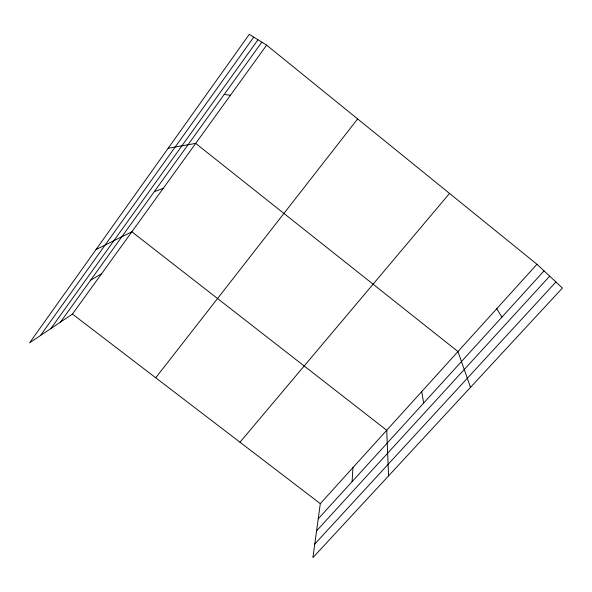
<?xml version="1.0" encoding="UTF-8"?>
<svg xmlns="http://www.w3.org/2000/svg" width="592" height="592" viewBox="0 0 592 592"><rect width="100%" height="100%" fill="white"/><g stroke="black" fill="none" stroke-linecap="round" stroke-linejoin="round"><path stroke-width="0.89" d="M352.114 481.614L352.943 467.591M536.966 264.276L320.302 503.651L312.909 557.649L562.4 288.045L536.966 264.276L266.622 45.147L249.291 34.351L29.6 342.82L72.453 314.086L266.622 45.147M40.426 335.56L253.724 37.111M50.89 328.538L257.979 39.76M60.443 322.137L261.827 42.158M155.726 377.777L357.642 118.925M239.982 442.217L449.535 193.414M318.222 518.829L544.033 270.884M316.572 530.869L549.687 276.161M314.766 544.041L555.918 281.984M90.583 280.238L101.632 273.674M96.03 249.55L131.853 231.805L386.724 430.266L388.559 475.894M154.312 191.63L163.185 188.411M168.172 148.252L195.686 143.397L457.964 351.559L470.514 387.338M224.176 94.498L230.458 95.231M72.453 314.086L320.302 503.651M496.71 308.75L501.935 317.112M421.711 391.608L423.665 403.048"/></g></svg>
